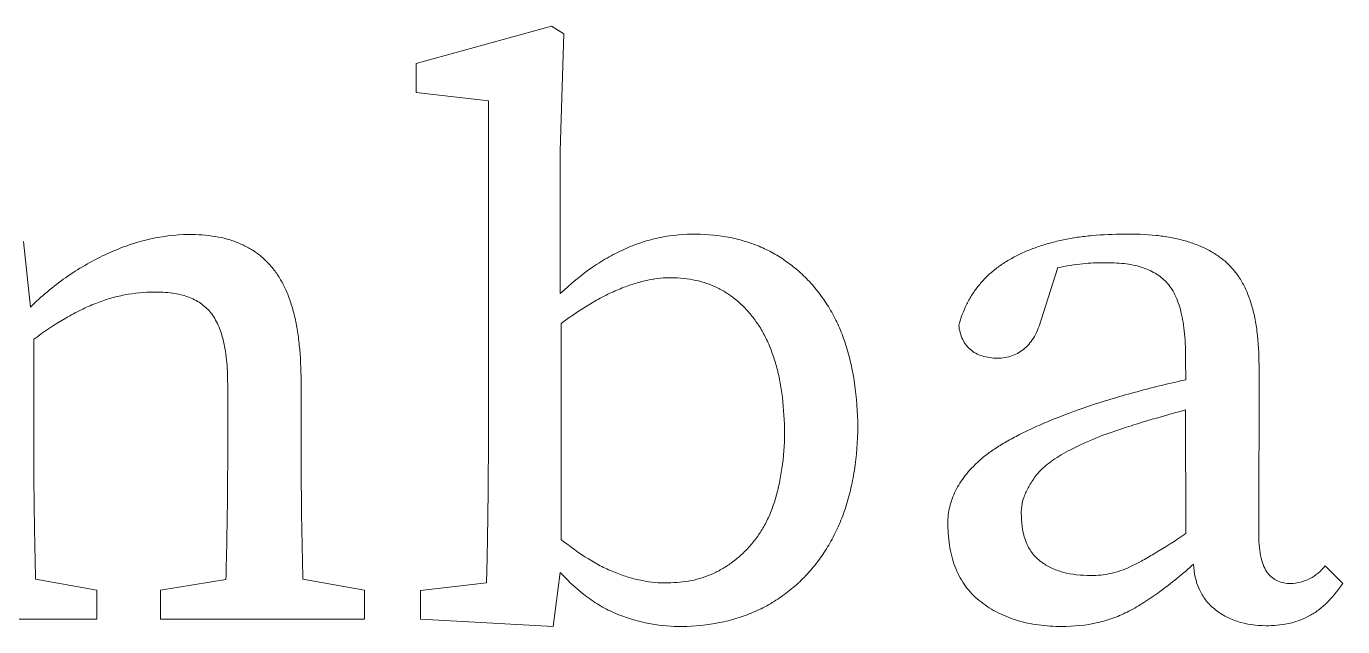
# Model space of a CAD drawing. Header units: inches. Extents: x -4.85 to 4.86, y -2.39 to 1.81.
# Drawn here: x -0.789 to -0.019, y -1.004 to -0.652 of the extents above; entities that cross this region are included whole.
import ezdxf

# ---------------------------------------------------------------- set-up
doc = ezdxf.new("R2010")
doc.units = ezdxf.units.IN
doc.header["$MEASUREMENT"] = 0

msp = doc.modelspace()

# ---------------------------------------------------------------- linework, layer by layer
at = {"color": 7, "linetype": 'Continuous', "lineweight": 18}
for p, q in [((-0.48197, -0.65245), (-0.5612, -0.67427)), ((-0.4747, -0.65679), (-0.48197, -0.65245)), ((-0.47677, -0.72539), (-0.4747, -0.65679)), ((-0.5612, -0.67427), (-0.5612, -0.69124)), ((-0.5612, -0.69124), (-0.51889, -0.69609)), ((-0.51889, -0.69609), (-0.51889, -0.90318)), ((-0.47677, -0.80904), (-0.47677, -0.72539)), ((-0.69429, -0.77446), (-0.69429, -0.7744)), ((-0.78709, -0.81698), (-0.79111, -0.77853)), ((-0.19518, -0.82439), (-0.18553, -0.79385)), ((-0.47636, -0.95312), (-0.47636, -0.82653)), ((-0.78505, -0.90292), (-0.78505, -0.83578)), ((-0.11067, -0.84789), (-0.1106, -0.85962)), ((-0.06773, -0.95129), (-0.06766, -0.85116)), ((-0.6286, -0.90292), (-0.62853, -0.86014)), ((-0.67154, -0.86386), (-0.67147, -0.90289)), ((-0.11067, -0.87724), (-0.1106, -0.9497)), ((-0.20679, -0.9394), (-0.20679, -0.93934)), ((-0.01868, -0.97894), (-0.02896, -0.96861)), ((-0.74823, -0.98288), (-0.78402, -0.97644)), ((-0.67255, -0.97649), (-0.71089, -0.98288)), ((-0.59138, -0.98288), (-0.6275, -0.97644)), ((-0.51997, -0.97853), (-0.55862, -0.98302)), ((-0.48093, -1.00408), (-0.47677, -0.97253)), ((-0.41372, -0.97853), (-0.41366, -0.97853)), ((-0.74823, -0.99973), (-0.74823, -0.98288)), ((-0.71089, -0.98288), (-0.71089, -0.99973)), ((-0.59138, -0.99973), (-0.59138, -0.98288)), ((-0.55862, -0.98302), (-0.55862, -0.99973)), ((-0.86721, -0.99973), (-0.74823, -0.99973)), ((-0.71089, -0.99973), (-0.59138, -0.99973)), ((-0.55862, -0.99973), (-0.48093, -1.00408)), ((-0.06359, -1.00367), (-0.06353, -1.00367))]:
    msp.add_line(p, q, dxfattribs=at)
for points, knots in [([(-0.69429, -0.7744), (-0.70254, -0.77454), (-0.71504, -0.77612), (-0.73128, -0.78102), (-0.74341, -0.78613), (-0.75524, -0.79236), (-0.77037, -0.80199), (-0.78067, -0.81072), (-0.78709, -0.81698)], [0, 0, 0, 0, 0.236923, 0.359065, 0.485805, 0.614306, 0.742318, 1, 1, 1, 1]), ([(-0.62853, -0.86014), (-0.62864, -0.85315), (-0.62905, -0.84303), (-0.6307, -0.83009), (-0.63244, -0.82149), (-0.63476, -0.81366), (-0.63751, -0.80653), (-0.64084, -0.80019), (-0.64468, -0.79459), (-0.64906, -0.78975), (-0.65393, -0.78551), (-0.65942, -0.78208), (-0.66539, -0.7792), (-0.67185, -0.77693), (-0.68151, -0.77493), (-0.68909, -0.77443), (-0.69429, -0.77446)], [0, 0, 0, 0, 0.169081, 0.244739, 0.315182, 0.380844, 0.442053, 0.49961, 0.553528, 0.605866, 0.657119, 0.709066, 0.761962, 0.817027, 0.874161, 1, 1, 1, 1]), ([(-0.39715, -0.77425), (-0.40416, -0.77418), (-0.41471, -0.77507), (-0.42839, -0.77864), (-0.43846, -0.78248), (-0.44838, -0.78742), (-0.46166, -0.7957), (-0.47084, -0.80346), (-0.47677, -0.80904)], [0, 0, 0, 0, 0.235857, 0.353894, 0.474408, 0.597704, 0.725981, 1, 1, 1, 1]), ([(-0.30251, -0.88709), (-0.30269, -0.87858), (-0.30349, -0.8661), (-0.30647, -0.85017), (-0.30936, -0.83931), (-0.31311, -0.82925), (-0.31767, -0.81996), (-0.32304, -0.81143), (-0.32919, -0.80375), (-0.33588, -0.79685), (-0.34323, -0.79094), (-0.35097, -0.78579), (-0.35925, -0.78162), (-0.36805, -0.77844), (-0.38059, -0.77517), (-0.39048, -0.77435), (-0.39715, -0.77425)], [0, 0, 0, 0, 0.154305, 0.225641, 0.293182, 0.35754, 0.419707, 0.480343, 0.539579, 0.597572, 0.654121, 0.710076, 0.765641, 0.821554, 0.879138, 1, 1, 1, 1]), ([(-0.1466, -0.77425), (-0.15284, -0.77425), (-0.162, -0.77461), (-0.17386, -0.77599), (-0.18212, -0.7774), (-0.18994, -0.77931), (-0.19737, -0.78162), (-0.20437, -0.78432), (-0.21091, -0.78745), (-0.217, -0.79096), (-0.22248, -0.79498), (-0.22746, -0.79935), (-0.2318, -0.80421), (-0.23564, -0.80944), (-0.23997, -0.81713), (-0.24227, -0.8234), (-0.24348, -0.82772)], [0, 0, 0, 0, 0.156411, 0.229623, 0.299388, 0.366625, 0.431488, 0.494257, 0.55473, 0.613286, 0.670213, 0.724938, 0.779239, 0.833326, 0.887511, 1, 1, 1, 1]), ([(-0.06766, -0.85116), (-0.06774, -0.84445), (-0.06816, -0.83472), (-0.07022, -0.82241), (-0.07227, -0.81433), (-0.07507, -0.80712), (-0.07839, -0.80068), (-0.08244, -0.79515), (-0.08703, -0.79036), (-0.09234, -0.7864), (-0.09819, -0.78289), (-0.10475, -0.78009), (-0.11188, -0.77776), (-0.11966, -0.77599), (-0.13129, -0.7745), (-0.14036, -0.77405), (-0.1466, -0.77425)], [0, 0, 0, 0, 0.156776, 0.226424, 0.290872, 0.350909, 0.406438, 0.459374, 0.510179, 0.560681, 0.613498, 0.668851, 0.72665, 0.788416, 0.854532, 1, 1, 1, 1]), ([(-0.18553, -0.79385), (-0.18064, -0.79295), (-0.17159, -0.79138), (-0.16242, -0.79094), (-0.15822, -0.7911)], [0, 0, 0, 0, 0.542442, 1, 1, 1, 1]), ([(-0.15822, -0.7911), (-0.15435, -0.79098), (-0.14871, -0.79111), (-0.14153, -0.79222), (-0.13674, -0.79344), (-0.1324, -0.79506), (-0.12842, -0.79705), (-0.12492, -0.79949), (-0.12176, -0.80232), (-0.11904, -0.80576), (-0.11678, -0.80987), (-0.1148, -0.81457), (-0.11325, -0.81996), (-0.11206, -0.82601), (-0.11083, -0.83537), (-0.11068, -0.84278), (-0.11067, -0.84789)], [0, 0, 0, 0, 0.133605, 0.193644, 0.250044, 0.303381, 0.353285, 0.402638, 0.450141, 0.49901, 0.552824, 0.611229, 0.674685, 0.745541, 0.823456, 1, 1, 1, 1]), ([(-0.47636, -0.82653), (-0.46996, -0.82199), (-0.4607, -0.8156), (-0.44815, -0.80895), (-0.43984, -0.80536), (-0.43211, -0.80274), (-0.42286, -0.80046), (-0.41605, -0.79964), (-0.41168, -0.7998)], [0, 0, 0, 0, 0.33139, 0.472751, 0.598491, 0.712315, 0.816518, 1, 1, 1, 1]), ([(-0.41168, -0.7998), (-0.40693, -0.79986), (-0.39988, -0.80048), (-0.39094, -0.80299), (-0.38475, -0.80558), (-0.3789, -0.80887), (-0.37346, -0.8129), (-0.36839, -0.81765), (-0.3637, -0.82308), (-0.35948, -0.82922), (-0.3558, -0.83606), (-0.3527, -0.84356), (-0.3501, -0.85172), (-0.3481, -0.86054), (-0.34602, -0.87358), (-0.34561, -0.88378), (-0.34545, -0.89076)], [0, 0, 0, 0, 0.112974, 0.166517, 0.219464, 0.271876, 0.325246, 0.37957, 0.436292, 0.49497, 0.555989, 0.620005, 0.687075, 0.758708, 0.834267, 1, 1, 1, 1]), ([(-0.78505, -0.83578), (-0.77902, -0.83129), (-0.76995, -0.82529), (-0.75766, -0.8186), (-0.74903, -0.81475), (-0.74052, -0.81176), (-0.72911, -0.80904), (-0.72037, -0.80821), (-0.71454, -0.80822)], [0, 0, 0, 0, 0.292551, 0.422674, 0.544191, 0.659856, 0.773146, 1, 1, 1, 1]), ([(-0.71454, -0.80822), (-0.711, -0.80814), (-0.70585, -0.80833), (-0.69931, -0.80955), (-0.69495, -0.81083), (-0.69098, -0.81253), (-0.6874, -0.81464), (-0.68425, -0.8172), (-0.68141, -0.82013), (-0.67899, -0.82362), (-0.67699, -0.82767), (-0.6752, -0.83225), (-0.6738, -0.83745), (-0.67273, -0.84322), (-0.6717, -0.85207), (-0.67156, -0.85903), (-0.67154, -0.86386)], [0, 0, 0, 0, 0.129551, 0.187736, 0.24306, 0.295399, 0.345567, 0.394488, 0.443723, 0.494301, 0.549151, 0.608707, 0.674047, 0.745723, 0.823328, 1, 1, 1, 1]), ([(-0.22079, -0.84694), (-0.21779, -0.847), (-0.21344, -0.84612), (-0.20813, -0.84375), (-0.20472, -0.84116), (-0.20166, -0.83796), (-0.19799, -0.83254), (-0.19619, -0.82774), (-0.19518, -0.82439)], [0, 0, 0, 0, 0.242249, 0.355912, 0.470421, 0.587608, 0.714753, 1, 1, 1, 1]), ([(-0.24348, -0.82772), (-0.24313, -0.83055), (-0.24208, -0.83461), (-0.23933, -0.83927), (-0.23671, -0.842), (-0.23353, -0.8442), (-0.22826, -0.84634), (-0.22383, -0.84686), (-0.22079, -0.84694)], [0, 0, 0, 0, 0.25923, 0.374522, 0.487947, 0.600286, 0.722845, 1, 1, 1, 1]), ([(-0.1106, -0.85962), (-0.1208, -0.86176), (-0.14001, -0.86655), (-0.15896, -0.87223), (-0.16787, -0.87514)], [0, 0, 0, 0, 0.52674, 1, 1, 1, 1]), ([(-0.16787, -0.87514), (-0.17541, -0.87783), (-0.1863, -0.88178), (-0.19988, -0.88772), (-0.20867, -0.89197), (-0.21642, -0.89625), (-0.22322, -0.90046), (-0.22902, -0.9047), (-0.23383, -0.90906), (-0.23793, -0.91338), (-0.24129, -0.91782), (-0.24423, -0.92224), (-0.24647, -0.92684), (-0.24817, -0.93153), (-0.24975, -0.9379), (-0.24996, -0.94282), (-0.2498, -0.94606)], [0, 0, 0, 0, 0.206818, 0.298688, 0.382598, 0.458728, 0.527004, 0.588844, 0.643888, 0.694338, 0.74227, 0.787503, 0.831156, 0.874051, 0.916155, 1, 1, 1, 1]), ([(-0.1572, -0.89137), (-0.15413, -0.8903), (-0.14924, -0.88866), (-0.14238, -0.88642), (-0.12999, -0.88259), (-0.11935, -0.87958), (-0.11067, -0.87724)], [0, 0, 0, 0, 0.200506, 0.317983, 0.445201, 1, 1, 1, 1]), ([(-0.34545, -0.89076), (-0.34556, -0.89773), (-0.34623, -0.90789), (-0.34855, -0.92082), (-0.3508, -0.92949), (-0.35353, -0.9375), (-0.35702, -0.94472), (-0.36105, -0.95124), (-0.36562, -0.95704), (-0.37063, -0.96212), (-0.37599, -0.96649), (-0.38156, -0.97026), (-0.38744, -0.97338), (-0.39366, -0.97563), (-0.40233, -0.97802), (-0.40916, -0.97845), (-0.41372, -0.97853)], [0, 0, 0, 0, 0.167425, 0.243658, 0.314982, 0.38237, 0.44631, 0.507096, 0.565926, 0.623197, 0.67804, 0.731709, 0.784468, 0.837272, 0.890142, 1, 1, 1, 1]), ([(-0.40543, -1.00408), (-0.39806, -1.00407), (-0.38725, -1.00289), (-0.37338, -0.99954), (-0.36379, -0.99596), (-0.35471, -0.99155), (-0.34629, -0.98605), (-0.33832, -0.97973), (-0.3311, -0.97235), (-0.32447, -0.96423), (-0.31878, -0.95526), (-0.31386, -0.94565), (-0.30983, -0.93532), (-0.30673, -0.92425), (-0.30361, -0.90818), (-0.3026, -0.89564), (-0.30251, -0.88709)], [0, 0, 0, 0, 0.126148, 0.185725, 0.244045, 0.301144, 0.358409, 0.416106, 0.475103, 0.534983, 0.595373, 0.656811, 0.719723, 0.785075, 0.853495, 1, 1, 1, 1]), ([(-0.20679, -0.93934), (-0.20717, -0.93555), (-0.2061, -0.92956), (-0.20254, -0.92191), (-0.19924, -0.91689), (-0.19581, -0.91278), (-0.19236, -0.90967), (-0.1882, -0.90657), (-0.18337, -0.90344), (-0.17783, -0.90041), (-0.16916, -0.89612), (-0.16213, -0.89325), (-0.1572, -0.89137)], [0, 0, 0, 0, 0.153316, 0.242198, 0.341148, 0.3966, 0.459071, 0.52932, 0.607108, 0.692308, 0.785653, 1, 1, 1, 1]), ([(-0.78402, -0.97644), (-0.78436, -0.96385), (-0.78464, -0.94799), (-0.78493, -0.92908), (-0.78499, -0.91716), (-0.7851, -0.90851), (-0.78505, -0.90292)], [0, 0, 0, 0, 0.514026, 0.647075, 0.771801, 1, 1, 1, 1]), ([(-0.67147, -0.90289), (-0.67157, -0.915), (-0.67171, -0.93953), (-0.67226, -0.96406), (-0.67255, -0.97649)], [0, 0, 0, 0, 0.493217, 1, 1, 1, 1]), ([(-0.6275, -0.97644), (-0.62781, -0.96396), (-0.62835, -0.93946), (-0.6285, -0.91495), (-0.6286, -0.90292)], [0, 0, 0, 0, 0.509405, 1, 1, 1, 1]), ([(-0.51889, -0.90318), (-0.51898, -0.91546), (-0.51914, -0.94058), (-0.51968, -0.96569), (-0.51997, -0.97853)], [0, 0, 0, 0, 0.488799, 1, 1, 1, 1]), ([(-0.1663, -0.97418), (-0.17174, -0.97429), (-0.17967, -0.97348), (-0.18933, -0.97002), (-0.19542, -0.96641), (-0.20051, -0.96158), (-0.20552, -0.95272), (-0.20678, -0.94483), (-0.20679, -0.9394)], [0, 0, 0, 0, 0.268589, 0.388832, 0.50367, 0.615927, 0.731155, 1, 1, 1, 1]), ([(-0.2498, -0.94606), (-0.24965, -0.95066), (-0.24902, -0.95738), (-0.24686, -0.96585), (-0.24478, -0.9716), (-0.24204, -0.97686), (-0.23873, -0.98165), (-0.23495, -0.98606), (-0.23046, -0.98982), (-0.22566, -0.99323), (-0.22048, -0.99615), (-0.21501, -0.99859), (-0.20928, -1.00066), (-0.2032, -1.00221), (-0.19451, -1.00365), (-0.18779, -1.00413), (-0.18322, -1.00408)], [0, 0, 0, 0, 0.138521, 0.20179, 0.262775, 0.321874, 0.379684, 0.437606, 0.496042, 0.555189, 0.614664, 0.674415, 0.735167, 0.797777, 0.862722, 1, 1, 1, 1]), ([(-0.41366, -0.97853), (-0.41879, -0.97874), (-0.42657, -0.97795), (-0.43683, -0.97546), (-0.44464, -0.97259), (-0.45258, -0.96911), (-0.46338, -0.96281), (-0.47124, -0.95728), (-0.47636, -0.95312)], [0, 0, 0, 0, 0.222374, 0.337819, 0.457889, 0.582907, 0.71416, 1, 1, 1, 1]), ([(-0.1106, -0.9497), (-0.11661, -0.95386), (-0.12527, -0.95922), (-0.13605, -0.96566), (-0.14258, -0.96897), (-0.14852, -0.9715), (-0.15631, -0.97367), (-0.16231, -0.97432), (-0.1663, -0.97418)], [0, 0, 0, 0, 0.354321, 0.494096, 0.608542, 0.709503, 0.80651, 1, 1, 1, 1]), ([(-0.04912, -0.97894), (-0.05174, -0.97901), (-0.05567, -0.97831), (-0.06012, -0.97559), (-0.06286, -0.97265), (-0.06508, -0.9688), (-0.06722, -0.96162), (-0.06777, -0.95561), (-0.06773, -0.95129)], [0, 0, 0, 0, 0.208264, 0.30753, 0.409239, 0.523613, 0.657759, 1, 1, 1, 1]), ([(-0.18322, -1.00408), (-0.17613, -1.00411), (-0.16572, -1.00309), (-0.15262, -0.99929), (-0.14359, -0.9952), (-0.13472, -0.98994), (-0.12182, -0.9811), (-0.11236, -0.97329), (-0.10598, -0.9676)], [0, 0, 0, 0, 0.242699, 0.354978, 0.465267, 0.580875, 0.707447, 1, 1, 1, 1]), ([(-0.10598, -0.9676), (-0.10586, -0.9727), (-0.10416, -0.98014), (-0.09914, -0.98881), (-0.09392, -0.99404), (-0.08768, -0.9983), (-0.07766, -1.00251), (-0.0693, -1.00365), (-0.06359, -1.00367)], [0, 0, 0, 0, 0.245656, 0.361287, 0.478747, 0.599074, 0.723907, 1, 1, 1, 1]), ([(-0.02896, -0.96861), (-0.03141, -0.97161), (-0.03742, -0.97697), (-0.04527, -0.97873), (-0.04912, -0.97894)], [0, 0, 0, 0, 0.502097, 1, 1, 1, 1]), ([(-0.47677, -0.97253), (-0.4716, -0.97814), (-0.46334, -0.98568), (-0.45116, -0.99346), (-0.44208, -0.99763), (-0.43292, -1.00058), (-0.42081, -1.00341), (-0.41156, -1.00423), (-0.40543, -1.00408)], [0, 0, 0, 0, 0.284478, 0.414174, 0.536877, 0.655889, 0.771947, 1, 1, 1, 1]), ([(-0.06353, -1.00367), (-0.05923, -1.00368), (-0.05281, -1.0032), (-0.04466, -1.00087), (-0.03888, -0.99841), (-0.03335, -0.99504), (-0.02617, -0.98886), (-0.02148, -0.98318), (-0.01868, -0.97894)], [0, 0, 0, 0, 0.240828, 0.356565, 0.472184, 0.59087, 0.71657, 1, 1, 1, 1])]:
    msp.add_open_spline(points, degree=3, knots=knots, dxfattribs=at)

doc.saveas('drawing.dxf')
